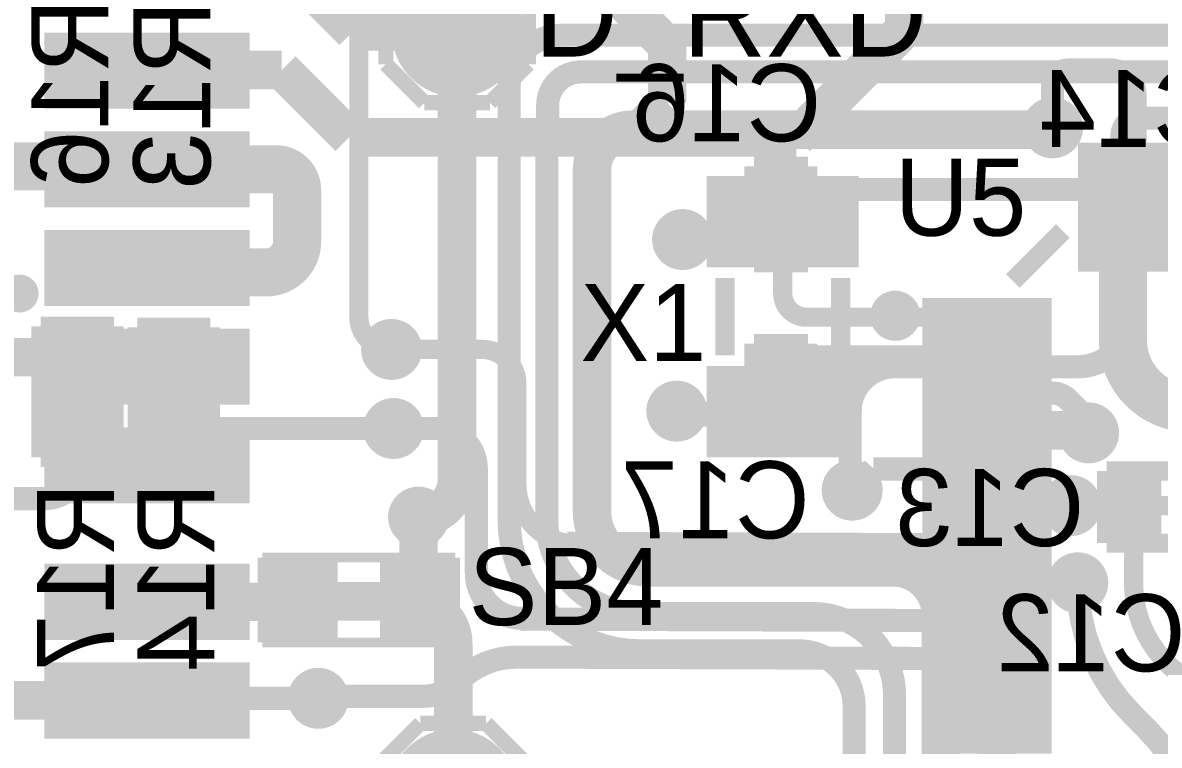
# Model space of a CAD drawing. Header units: millimetres. Extents: x 2.38 to 5.41, y 1.88 to 4.71.
# Drawn here: x 3.861 to 4.45, y 3.63 to 4.005 of the extents above; entities that cross this region are included whole.
import ezdxf

# ---------------------------------------------------------------- set-up
doc = ezdxf.new("R2010")
doc.units = ezdxf.units.MM
doc.header["$MEASUREMENT"] = 0
for name, color, linetype in [('BottomLayer', 5, 'Continuous'), ('BottomOverlay', 54, 'Continuous'), ('BottomPaste', 16, 'Continuous'), ('BottomSolder', 6, 'Continuous'), ('MultiLayer', 9, 'Continuous'), ('TopLayer', 1, 'Continuous'), ('TopOverlay', 2, 'Continuous'), ('TopPaste', 8, 'Continuous'), ('TopSolder', 216, 'Continuous'), ('ViaHoleLayer', 16, 'Continuous')]:
    doc.layers.add(name, color=color, linetype=linetype)

# ---------------------------------------------------------------- blocks, each defined once
blk = doc.blocks.new('TEST_POINT_4')
at = {"layer": 'TopLayer', "const_width": 0.03}
blk.add_lwpolyline([(-0.015, 0, 1), (0.015, 0, 1)], format="xyb", close=True, dxfattribs=at)
at = {"layer": 'TopOverlay', "const_width": 0.00787}
for points in [[(-0.037, 0.017), (-0.017, 0.037)], [(-0.017, 0.037), (0.017, 0.037)], [(-0.017, 0.037), (0.017, 0.037)], [(0.017, 0.037), (0.037, 0.017)], [(-0.037, -0.017), (-0.037, 0.017)], [(0.037, -0.017), (0.037, 0.017)], [(-0.037, -0.017), (-0.017, -0.037)], [(0.017, -0.037), (0.037, -0.017)], [(-0.017, -0.037), (0.017, -0.037)], [(-0.017, -0.037), (0.017, -0.037)]]:
    blk.add_lwpolyline(points, dxfattribs=at)
at = {"layer": 'TopPaste', "const_width": 0.03}
blk.add_lwpolyline([(-0.015, 0, 1), (0.015, 0, 1)], format="xyb", close=True, dxfattribs=at)
at = {"layer": 'TopSolder', "const_width": 0.034}
blk.add_lwpolyline([(-0.017, 0, 1), (0.017, 0, 1)], format="xyb", close=True, dxfattribs=at)
blk = doc.blocks.new('TEST_POINT_10')
at = {"layer": 'TopLayer', "const_width": 0.03}
blk.add_lwpolyline([(-0.015, 0, 1), (0.015, 0, 1)], format="xyb", close=True, dxfattribs=at)
at = {"layer": 'TopOverlay', "const_width": 0.00787}
for points in [[(-0.037, 0.017), (-0.017, 0.037)], [(-0.017, 0.037), (0.017, 0.037)], [(-0.017, 0.037), (0.017, 0.037)], [(0.017, 0.037), (0.037, 0.017)], [(-0.037, -0.017), (-0.037, 0.017)], [(0.037, -0.017), (0.037, 0.017)], [(-0.037, -0.017), (-0.017, -0.037)], [(0.017, -0.037), (0.037, -0.017)], [(-0.017, -0.037), (0.017, -0.037)], [(-0.017, -0.037), (0.017, -0.037)]]:
    blk.add_lwpolyline(points, dxfattribs=at)
at = {"layer": 'TopPaste', "const_width": 0.03}
blk.add_lwpolyline([(-0.015, 0, 1), (0.015, 0, 1)], format="xyb", close=True, dxfattribs=at)
at = {"layer": 'TopSolder', "const_width": 0.034}
blk.add_lwpolyline([(-0.017, 0, 1), (0.017, 0, 1)], format="xyb", close=True, dxfattribs=at)
blk = doc.blocks.new('2_SMD__N__L____28')
at = {"layer": 'TopLayer'}
for points in [[(-0.0689, -0.03543), (-0.02953, -0.03543), (-0.0689, 0.03543), (-0.02953, 0.03543)], [(0.02953, -0.03543), (0.0689, -0.03543), (0.02953, 0.03543), (0.0689, 0.03543)]]:
    blk.add_solid(points, dxfattribs=at)
at = {"layer": 'TopOverlay', "const_width": 0.01}
for points in [[(-0.02, 0.03), (0.02, 0.03)], [(-0.02, -0.03), (0.02, -0.03)]]:
    blk.add_lwpolyline(points, dxfattribs=at)
at = {"layer": 'TopPaste'}
for points in [[(-0.0689, -0.03543), (-0.02953, -0.03543), (-0.0689, 0.03543), (-0.02953, 0.03543)], [(0.02953, -0.03543), (0.0689, -0.03543), (0.02953, 0.03543), (0.0689, 0.03543)]]:
    blk.add_solid(points, dxfattribs=at)
at = {"layer": 'TopSolder'}
for points in [[(-0.0729, -0.03943), (-0.02553, -0.03943), (-0.0729, 0.03943), (-0.02553, 0.03943)], [(0.02553, -0.03943), (0.0729, -0.03943), (0.02553, 0.03943), (0.0729, 0.03943)]]:
    blk.add_solid(points, dxfattribs=at)
blk = doc.blocks.new('UC200T_37')
at = {"layer": 'TopLayer'}
for points in [[(-0.66929, 0.22441), (-0.57087, 0.22441), (-0.66929, 0.25591), (-0.57087, 0.25591)], [(-0.66929, 0.17323), (-0.57087, 0.17323), (-0.66929, 0.20472), (-0.57087, 0.20472)], [(-0.66929, 0.10236), (-0.57087, 0.10236), (-0.66929, 0.13386), (-0.57087, 0.13386)], [(-0.66929, 0.05118), (-0.57087, 0.05118), (-0.66929, 0.08268), (-0.57087, 0.08268)], [(-0.66929, 0), (-0.57087, 0), (-0.66929, 0.0315), (-0.57087, 0.0315)], [(-0.66929, -0.05118), (-0.57087, -0.05118), (-0.66929, -0.01969), (-0.57087, -0.01969)], [(-0.66929, -0.10236), (-0.57087, -0.10236), (-0.66929, -0.07087), (-0.57087, -0.07087)]]:
    blk.add_solid(points, dxfattribs=at)
at = {"layer": 'TopPaste'}
for points in [[(-0.66929, 0.22441), (-0.57087, 0.22441), (-0.66929, 0.25591), (-0.57087, 0.25591)], [(-0.66929, 0.17323), (-0.57087, 0.17323), (-0.66929, 0.20472), (-0.57087, 0.20472)], [(-0.66929, 0.10236), (-0.57087, 0.10236), (-0.66929, 0.13386), (-0.57087, 0.13386)], [(-0.66929, 0.05118), (-0.57087, 0.05118), (-0.66929, 0.08268), (-0.57087, 0.08268)], [(-0.66929, 0), (-0.57087, 0), (-0.66929, 0.0315), (-0.57087, 0.0315)], [(-0.66929, -0.05118), (-0.57087, -0.05118), (-0.66929, -0.01969), (-0.57087, -0.01969)], [(-0.66929, -0.10236), (-0.57087, -0.10236), (-0.66929, -0.07087), (-0.57087, -0.07087)]]:
    blk.add_solid(points, dxfattribs=at)
at = {"layer": 'TopSolder'}
for points in [[(-0.67329, 0.22041), (-0.56687, 0.22041), (-0.67329, 0.25991), (-0.56687, 0.25991)], [(-0.67329, 0.16923), (-0.56687, 0.16923), (-0.67329, 0.20872), (-0.56687, 0.20872)], [(-0.67329, 0.09836), (-0.56687, 0.09836), (-0.67329, 0.13786), (-0.56687, 0.13786)], [(-0.67329, 0.04718), (-0.56687, 0.04718), (-0.67329, 0.08668), (-0.56687, 0.08668)], [(-0.67329, -0.004), (-0.56687, -0.004), (-0.67329, 0.0355), (-0.56687, 0.0355)], [(-0.67329, -0.05518), (-0.56687, -0.05518), (-0.67329, -0.01569), (-0.56687, -0.01569)], [(-0.67329, -0.10636), (-0.56687, -0.10636), (-0.67329, -0.06687), (-0.56687, -0.06687)]]:
    blk.add_solid(points, dxfattribs=at)
blk = doc.blocks.new('SAMD21G18A_AUT_38')
at = {"layer": 'TopLayer'}
for points in [[(-0.11417, 0.13583), (-0.10236, 0.13583), (-0.11417, 0.19488), (-0.10236, 0.19488)], [(-0.09449, 0.13583), (-0.08268, 0.13583), (-0.09449, 0.19488), (-0.08268, 0.19488)], [(-0.13583, 0.10236), (-0.13583, 0.11417), (-0.19488, 0.10236), (-0.19488, 0.11417)], [(-0.13583, 0.08268), (-0.13583, 0.09449), (-0.19488, 0.08268), (-0.19488, 0.09449)], [(-0.13583, 0.06299), (-0.13583, 0.0748), (-0.19488, 0.06299), (-0.19488, 0.0748)], [(-0.13583, 0.04331), (-0.13583, 0.05512), (-0.19488, 0.04331), (-0.19488, 0.05512)], [(-0.13583, 0.02362), (-0.13583, 0.03543), (-0.19488, 0.02362), (-0.19488, 0.03543)], [(-0.13583, 0.00394), (-0.13583, 0.01575), (-0.19488, 0.00394), (-0.19488, 0.01575)], [(-0.13583, -0.01575), (-0.13583, -0.00394), (-0.19488, -0.01575), (-0.19488, -0.00394)], [(-0.13583, -0.03543), (-0.13583, -0.02362), (-0.19488, -0.03543), (-0.19488, -0.02362)], [(-0.13583, -0.05512), (-0.13583, -0.04331), (-0.19488, -0.05512), (-0.19488, -0.04331)], [(-0.13583, -0.0748), (-0.13583, -0.06299), (-0.19488, -0.0748), (-0.19488, -0.06299)], [(-0.13583, -0.09449), (-0.13583, -0.08268), (-0.19488, -0.09449), (-0.19488, -0.08268)], [(-0.13583, -0.11417), (-0.13583, -0.10236), (-0.19488, -0.11417), (-0.19488, -0.10236)]]:
    blk.add_solid(points, dxfattribs=at)
at = {"layer": 'TopOverlay', "const_width": 0.01}
blk.add_lwpolyline([(-0.152, 0.127), (-0.126, 0.153)], dxfattribs=at)
at = {"layer": 'TopOverlay'}
for points, const_width in [([(-0.205, 0.109, 1), (-0.221, 0.109, 1)], 0.01), ([(-0.2235, 0.109, 1), (-0.2185, 0.109, 1)], 0.005), ([(-0.2075, 0.109, 1), (-0.2025, 0.109, 1)], 0.005)]:
    blk.add_lwpolyline(points, format="xyb", close=True, dxfattribs=dict(at, const_width=const_width))
at = {"layer": 'TopPaste'}
for points in [[(-0.11417, 0.13583), (-0.10236, 0.13583), (-0.11417, 0.19488), (-0.10236, 0.19488)], [(-0.09449, 0.13583), (-0.08268, 0.13583), (-0.09449, 0.19488), (-0.08268, 0.19488)], [(-0.13583, 0.10236), (-0.13583, 0.11417), (-0.19488, 0.10236), (-0.19488, 0.11417)], [(-0.13583, 0.08268), (-0.13583, 0.09449), (-0.19488, 0.08268), (-0.19488, 0.09449)], [(-0.13583, 0.06299), (-0.13583, 0.0748), (-0.19488, 0.06299), (-0.19488, 0.0748)], [(-0.13583, 0.04331), (-0.13583, 0.05512), (-0.19488, 0.04331), (-0.19488, 0.05512)], [(-0.13583, 0.02362), (-0.13583, 0.03543), (-0.19488, 0.02362), (-0.19488, 0.03543)], [(-0.13583, 0.00394), (-0.13583, 0.01575), (-0.19488, 0.00394), (-0.19488, 0.01575)], [(-0.13583, -0.01575), (-0.13583, -0.00394), (-0.19488, -0.01575), (-0.19488, -0.00394)], [(-0.13583, -0.03543), (-0.13583, -0.02362), (-0.19488, -0.03543), (-0.19488, -0.02362)], [(-0.13583, -0.05512), (-0.13583, -0.04331), (-0.19488, -0.05512), (-0.19488, -0.04331)], [(-0.13583, -0.0748), (-0.13583, -0.06299), (-0.19488, -0.0748), (-0.19488, -0.06299)], [(-0.13583, -0.09449), (-0.13583, -0.08268), (-0.19488, -0.09449), (-0.19488, -0.08268)], [(-0.13583, -0.11417), (-0.13583, -0.10236), (-0.19488, -0.11417), (-0.19488, -0.10236)]]:
    blk.add_solid(points, dxfattribs=at)
at = {"layer": 'TopSolder'}
for points in [[(-0.11817, 0.13183), (-0.09836, 0.13183), (-0.11817, 0.19888), (-0.09836, 0.19888)], [(-0.09849, 0.13183), (-0.07868, 0.13183), (-0.09849, 0.19888), (-0.07868, 0.19888)], [(-0.0788, 0.13183), (-0.05899, 0.13183), (-0.0788, 0.19888), (-0.05899, 0.19888)], [(-0.13183, 0.09836), (-0.13183, 0.11817), (-0.19888, 0.09836), (-0.19888, 0.11817)], [(-0.13183, 0.07868), (-0.13183, 0.09849), (-0.19888, 0.07868), (-0.19888, 0.09849)], [(-0.13183, 0.05899), (-0.13183, 0.0788), (-0.19888, 0.05899), (-0.19888, 0.0788)], [(-0.13183, 0.03931), (-0.13183, 0.05912), (-0.19888, 0.03931), (-0.19888, 0.05912)], [(-0.13183, 0.01962), (-0.13183, 0.03943), (-0.19888, 0.01962), (-0.19888, 0.03943)], [(-0.13183, -0.00006), (-0.13183, 0.01975), (-0.19888, -0.00006), (-0.19888, 0.01975)], [(-0.13183, -0.01975), (-0.13183, 0.00006), (-0.19888, -0.01975), (-0.19888, 0.00006)], [(-0.13183, -0.03943), (-0.13183, -0.01962), (-0.19888, -0.03943), (-0.19888, -0.01962)], [(-0.13183, -0.05912), (-0.13183, -0.03931), (-0.19888, -0.05912), (-0.19888, -0.03931)], [(-0.13183, -0.0788), (-0.13183, -0.05899), (-0.19888, -0.0788), (-0.19888, -0.05899)], [(-0.13183, -0.09849), (-0.13183, -0.07868), (-0.19888, -0.09849), (-0.19888, -0.07868)], [(-0.13183, -0.11817), (-0.13183, -0.09836), (-0.19888, -0.11817), (-0.19888, -0.09836)]]:
    blk.add_solid(points, dxfattribs=at)
blk = doc.blocks.new('S______B______55')
at = {"layer": 'TopLayer'}
for points in [[(-0.015, -0.0175), (-0.015, 0.0175), (-0.045, -0.0175), (-0.045, 0.0175)], [(0.045, -0.0175), (0.045, 0.0175), (0.015, -0.0175), (0.015, 0.0175)]]:
    blk.add_solid(points, dxfattribs=at)
at = {"layer": 'TopOverlay', "const_width": 0.005}
for points in [[(-0.05, 0.022), (0.05, 0.022)], [(-0.05, -0.022), (-0.05, 0.022)], [(0.05, -0.022), (0.05, 0.022)], [(-0.05, -0.022), (0.05, -0.022)]]:
    blk.add_lwpolyline(points, dxfattribs=at)
at = {"layer": 'TopPaste'}
for points in [[(-0.015, -0.0175), (-0.015, 0.0175), (-0.045, -0.0175), (-0.045, 0.0175)], [(0.045, -0.0175), (0.045, 0.0175), (0.015, -0.0175), (0.015, 0.0175)]]:
    blk.add_solid(points, dxfattribs=at)
at = {"layer": 'TopSolder'}
for points in [[(-0.011, -0.0215), (-0.011, 0.0215), (-0.049, -0.0215), (-0.049, 0.0215)], [(0.049, -0.0215), (0.049, 0.0215), (0.011, -0.0215), (0.011, 0.0215)]]:
    blk.add_solid(points, dxfattribs=at)
blk = doc.blocks.new('R__0402_B_99')
at = {"layer": 'BottomLayer'}
for points in [[(-0.0275, 0.0125), (-0.0275, -0.0125), (-0.0095, 0.0125), (-0.0095, -0.0125)], [(0.0095, 0.0125), (0.0095, -0.0125), (0.0275, 0.0125), (0.0275, -0.0125)]]:
    blk.add_solid(points, dxfattribs=at)
at = {"layer": 'BottomOverlay', "const_width": 0.01}
for points in [[(-0.034, -0.019), (-0.034, 0.019)], [(0.034, 0.019), (-0.034, 0.019)], [(0.034, -0.019), (0.034, 0.019)], [(0.034, -0.019), (-0.034, -0.019)]]:
    blk.add_lwpolyline(points, dxfattribs=at)
at = {"layer": 'BottomPaste'}
for points in [[(-0.0275, 0.0125), (-0.0275, -0.0125), (-0.0095, 0.0125), (-0.0095, -0.0125)], [(0.0095, 0.0125), (0.0095, -0.0125), (0.0275, 0.0125), (0.0275, -0.0125)]]:
    blk.add_solid(points, dxfattribs=at)
at = {"layer": 'BottomSolder'}
for points in [[(-0.0315, 0.0165), (-0.0315, -0.0165), (-0.0055, 0.0165), (-0.0055, -0.0165)], [(0.0055, 0.0165), (0.0055, -0.0165), (0.0315, 0.0165), (0.0315, -0.0165)]]:
    blk.add_solid(points, dxfattribs=at)
blk = doc.blocks.new('R__0402_B_101')
at = {"layer": 'BottomLayer'}
for points in [[(-0.0275, 0.0125), (-0.0275, -0.0125), (-0.0095, 0.0125), (-0.0095, -0.0125)], [(0.0095, 0.0125), (0.0095, -0.0125), (0.0275, 0.0125), (0.0275, -0.0125)]]:
    blk.add_solid(points, dxfattribs=at)
at = {"layer": 'BottomOverlay', "const_width": 0.01}
for points in [[(-0.034, -0.019), (-0.034, 0.019)], [(0.034, 0.019), (-0.034, 0.019)], [(0.034, -0.019), (0.034, 0.019)], [(0.034, -0.019), (-0.034, -0.019)]]:
    blk.add_lwpolyline(points, dxfattribs=at)
at = {"layer": 'BottomPaste'}
for points in [[(-0.0275, 0.0125), (-0.0275, -0.0125), (-0.0095, 0.0125), (-0.0095, -0.0125)], [(0.0095, 0.0125), (0.0095, -0.0125), (0.0275, 0.0125), (0.0275, -0.0125)]]:
    blk.add_solid(points, dxfattribs=at)
at = {"layer": 'BottomSolder'}
for points in [[(-0.0315, 0.0165), (-0.0315, -0.0165), (-0.0055, 0.0165), (-0.0055, -0.0165)], [(0.0055, 0.0165), (0.0055, -0.0165), (0.0315, 0.0165), (0.0315, -0.0165)]]:
    blk.add_solid(points, dxfattribs=at)
blk = doc.blocks.new('SOT23_3_B_120')
at = {"layer": 'BottomLayer'}
for points in [[(-0.02166, 0.05807), (-0.05316, 0.05807), (-0.02166, 0.02657), (-0.05316, 0.02657)], [(0.05314, 0.05807), (0.02165, 0.05807), (0.05314, 0.02657), (0.02165, 0.02657)], [(0.01574, -0.02657), (-0.01575, -0.02657), (0.01574, -0.05807), (-0.01575, -0.05807)]]:
    blk.add_solid(points, dxfattribs=at)
at = {"layer": 'BottomOverlay'}
for points, const_width in [([(-0.06409, 0.068, 1), (-0.07393, 0.068, 1)], 0.00984), ([(-0.07639, 0.068, 1), (-0.07147, 0.068, 1)], 0.00492), ([(-0.06655, 0.068, 1), (-0.06162, 0.068, 1)], 0.00492)]:
    blk.add_lwpolyline(points, format="xyb", close=True, dxfattribs=dict(at, const_width=const_width))
at = {"layer": 'BottomOverlay', "const_width": 0.01}
for points in [[(0.01099, 0.032), (-0.01101, 0.032)], [(-0.06401, -0.032), (-0.06401, 0.03)], [(0.06399, -0.031), (0.06399, 0.03)], [(-0.02901, -0.032), (-0.06401, -0.032)], [(0.06399, -0.031), (0.02899, -0.031)]]:
    blk.add_lwpolyline(points, dxfattribs=at)
at = {"layer": 'BottomPaste'}
for points in [[(-0.02166, 0.05807), (-0.05316, 0.05807), (-0.02166, 0.02657), (-0.05316, 0.02657)], [(0.05314, 0.05807), (0.02165, 0.05807), (0.05314, 0.02657), (0.02165, 0.02657)], [(0.01574, -0.02657), (-0.01575, -0.02657), (0.01574, -0.05807), (-0.01575, -0.05807)]]:
    blk.add_solid(points, dxfattribs=at)
at = {"layer": 'BottomSolder'}
for points in [[(-0.01766, 0.06207), (-0.05716, 0.06207), (-0.01766, 0.02257), (-0.05716, 0.02257)], [(0.05714, 0.06207), (0.01765, 0.06207), (0.05714, 0.02257), (0.01765, 0.02257)], [(0.01974, -0.02257), (-0.01975, -0.02257), (0.01974, -0.06207), (-0.01975, -0.06207)]]:
    blk.add_solid(points, dxfattribs=at)
blk = doc.blocks.new('SOT23_3_B_121')
at = {"layer": 'BottomLayer'}
for points in [[(-0.02166, 0.05807), (-0.05316, 0.05807), (-0.02166, 0.02657), (-0.05316, 0.02657)], [(0.05314, 0.05807), (0.02165, 0.05807), (0.05314, 0.02657), (0.02165, 0.02657)], [(0.01574, -0.02657), (-0.01575, -0.02657), (0.01574, -0.05807), (-0.01575, -0.05807)]]:
    blk.add_solid(points, dxfattribs=at)
at = {"layer": 'BottomOverlay'}
for points, const_width in [([(-0.06409, 0.068, 1), (-0.07393, 0.068, 1)], 0.00984), ([(-0.07639, 0.068, 1), (-0.07147, 0.068, 1)], 0.00492), ([(-0.06655, 0.068, 1), (-0.06162, 0.068, 1)], 0.00492)]:
    blk.add_lwpolyline(points, format="xyb", close=True, dxfattribs=dict(at, const_width=const_width))
at = {"layer": 'BottomOverlay', "const_width": 0.01}
for points in [[(0.01099, 0.032), (-0.01101, 0.032)], [(-0.06401, -0.032), (-0.06401, 0.03)], [(0.06399, -0.031), (0.06399, 0.03)], [(-0.02901, -0.032), (-0.06401, -0.032)], [(0.06399, -0.031), (0.02899, -0.031)]]:
    blk.add_lwpolyline(points, dxfattribs=at)
at = {"layer": 'BottomPaste'}
for points in [[(-0.02166, 0.05807), (-0.05316, 0.05807), (-0.02166, 0.02657), (-0.05316, 0.02657)], [(0.05314, 0.05807), (0.02165, 0.05807), (0.05314, 0.02657), (0.02165, 0.02657)], [(0.01574, -0.02657), (-0.01575, -0.02657), (0.01574, -0.05807), (-0.01575, -0.05807)]]:
    blk.add_solid(points, dxfattribs=at)
at = {"layer": 'BottomSolder'}
for points in [[(-0.01766, 0.06207), (-0.05716, 0.06207), (-0.01766, 0.02257), (-0.05716, 0.02257)], [(0.05714, 0.06207), (0.01765, 0.06207), (0.05714, 0.02257), (0.01765, 0.02257)], [(0.01974, -0.02257), (-0.01975, -0.02257), (0.01974, -0.06207), (-0.01975, -0.06207)]]:
    blk.add_solid(points, dxfattribs=at)
blk = doc.blocks.new('C___0201_B_174')
at = {"layer": 'BottomLayer'}
for points in [[(-0.01831, -0.00728), (-0.00768, -0.00728), (-0.01831, 0.00728), (-0.00768, 0.00728)], [(0.00768, -0.00728), (0.01831, -0.00728), (0.00768, 0.00728), (0.01831, 0.00728)]]:
    blk.add_solid(points, dxfattribs=at)
at = {"layer": 'BottomOverlay', "const_width": 0.01}
for points in [[(0.025, 0.014), (-0.025, 0.014)], [(-0.025, -0.014), (-0.025, 0.014)], [(0.025, -0.014), (0.025, 0.014)], [(0.025, -0.014), (-0.025, -0.014)]]:
    blk.add_lwpolyline(points, dxfattribs=at)
at = {"layer": 'BottomPaste'}
for points in [[(-0.01831, -0.00728), (-0.00768, -0.00728), (-0.01831, 0.00728), (-0.00768, 0.00728)], [(0.00768, -0.00728), (0.01831, -0.00728), (0.00768, 0.00728), (0.01831, 0.00728)]]:
    blk.add_solid(points, dxfattribs=at)
at = {"layer": 'BottomSolder'}
for points in [[(-0.02231, -0.01128), (-0.00368, -0.01128), (-0.02231, 0.01128), (-0.00368, 0.01128)], [(0.00368, -0.01128), (0.02231, -0.01128), (0.00368, 0.01128), (0.02231, 0.01128)]]:
    blk.add_solid(points, dxfattribs=at)
blk = doc.blocks.new('C___0201_B_175')
at = {"layer": 'BottomLayer'}
for points in [[(-0.01831, -0.00728), (-0.00768, -0.00728), (-0.01831, 0.00728), (-0.00768, 0.00728)], [(0.00768, -0.00728), (0.01831, -0.00728), (0.00768, 0.00728), (0.01831, 0.00728)]]:
    blk.add_solid(points, dxfattribs=at)
at = {"layer": 'BottomOverlay', "const_width": 0.01}
for points in [[(0.025, 0.014), (-0.025, 0.014)], [(-0.025, -0.014), (-0.025, 0.014)], [(0.025, -0.014), (0.025, 0.014)], [(0.025, -0.014), (-0.025, -0.014)]]:
    blk.add_lwpolyline(points, dxfattribs=at)
at = {"layer": 'BottomPaste'}
for points in [[(-0.01831, -0.00728), (-0.00768, -0.00728), (-0.01831, 0.00728), (-0.00768, 0.00728)], [(0.00768, -0.00728), (0.01831, -0.00728), (0.00768, 0.00728), (0.01831, 0.00728)]]:
    blk.add_solid(points, dxfattribs=at)
at = {"layer": 'BottomSolder'}
for points in [[(-0.02231, -0.01128), (-0.00368, -0.01128), (-0.02231, 0.01128), (-0.00368, 0.01128)], [(0.00368, -0.01128), (0.02231, -0.01128), (0.00368, 0.01128), (0.02231, 0.01128)]]:
    blk.add_solid(points, dxfattribs=at)
blk = doc.blocks.new('C__0402_B_177')
at = {"layer": 'BottomLayer'}
for points in [[(-0.0275, 0.0125), (-0.0275, -0.0125), (-0.0095, 0.0125), (-0.0095, -0.0125)], [(0.0095, 0.0125), (0.0095, -0.0125), (0.0275, 0.0125), (0.0275, -0.0125)]]:
    blk.add_solid(points, dxfattribs=at)
at = {"layer": 'BottomOverlay', "const_width": 0.01}
for points in [[(-0.034, 0.019), (-0.034, -0.0185)], [(0.034, 0.019), (-0.034, 0.019)], [(0.034, 0.019), (0.034, -0.0185)], [(0.034, -0.0185), (-0.034, -0.0185)]]:
    blk.add_lwpolyline(points, dxfattribs=at)
at = {"layer": 'BottomPaste'}
for points in [[(-0.0275, 0.0125), (-0.0275, -0.0125), (-0.0095, 0.0125), (-0.0095, -0.0125)], [(0.0095, 0.0125), (0.0095, -0.0125), (0.0275, 0.0125), (0.0275, -0.0125)]]:
    blk.add_solid(points, dxfattribs=at)
at = {"layer": 'BottomSolder'}
for points in [[(-0.0315, 0.0165), (-0.0315, -0.0165), (-0.0055, 0.0165), (-0.0055, -0.0165)], [(0.0055, 0.0165), (0.0055, -0.0165), (0.0315, 0.0165), (0.0315, -0.0165)]]:
    blk.add_solid(points, dxfattribs=at)
blk = doc.blocks.new('C__0402_B_178')
at = {"layer": 'BottomLayer'}
for points in [[(-0.0275, 0.0125), (-0.0275, -0.0125), (-0.0095, 0.0125), (-0.0095, -0.0125)], [(0.0095, 0.0125), (0.0095, -0.0125), (0.0275, 0.0125), (0.0275, -0.0125)]]:
    blk.add_solid(points, dxfattribs=at)
at = {"layer": 'BottomOverlay', "const_width": 0.01}
for points in [[(-0.034, -0.0185), (-0.034, 0.019)], [(-0.034, 0.019), (0.034, 0.019)], [(0.034, -0.0185), (0.034, 0.019)], [(-0.034, -0.0185), (0.034, -0.0185)]]:
    blk.add_lwpolyline(points, dxfattribs=at)
at = {"layer": 'BottomPaste'}
for points in [[(-0.0275, 0.0125), (-0.0275, -0.0125), (-0.0095, 0.0125), (-0.0095, -0.0125)], [(0.0095, 0.0125), (0.0095, -0.0125), (0.0275, 0.0125), (0.0275, -0.0125)]]:
    blk.add_solid(points, dxfattribs=at)
at = {"layer": 'BottomSolder'}
for points in [[(-0.0315, 0.0165), (-0.0315, -0.0165), (-0.0055, 0.0165), (-0.0055, -0.0165)], [(0.0055, 0.0165), (0.0055, -0.0165), (0.0315, 0.0165), (0.0315, -0.0165)]]:
    blk.add_solid(points, dxfattribs=at)

msp = doc.modelspace()

# ---------------------------------------------------------------- linework, layer by layer
at = {"layer": 'BottomLayer'}
for points, const_width in [([(4.035, 3.852), (4.035, 4.139)], 0.01), ([(4.14, 3.998), (4.512, 3.998)], 0.012), ([(4.086, 3.768), (4.086, 3.988)], 0.02), ([(4.15031, 3.979), (4.51774, 3.979)], 0.012), ([(4.113, 3.74663), (4.113, 3.971)], 0.012), ([(4.133, 3.952), (4.133, 3.96169)], 0.012), ([(4.13255, 3.74645), (4.13255, 3.952)], 0.012), ([(4.17693, 3.949), (4.392, 3.949)], 0.02), ([(4.395, 3.946), (4.395, 3.95)], 0.02), ([(4.44, 3.955), (4.536, 3.955)], 0.012), ([(4.431, 3.905), (4.431, 3.946)], 0.012), ([(4.156, 3.751), (4.156, 3.92807)], 0.02), ([(4.254, 3.918), (4.427, 3.918)], 0.012), ([(4.4315, 3.83971), (4.4315, 3.91)], 0.025), ([(4.20298, 3.89202), (4.254, 3.89202)], 0.01), ([(3.83473, 3.831), (3.939, 3.831)], 0.02), ([(4.052, 3.835), (4.05593, 3.835)], 0.01), ([(4.254, 3.826), (4.313, 3.826)], 0.012), ([(4.313, 3.826), (4.408, 3.826)], 0.012), ([(4.20298, 3.80002), (4.254, 3.80002)], 0.01), ([(4.29, 3.762), (4.29, 3.803)], 0.012), ([(3.891, 3.77644), (3.891, 3.794)], 0.012), ([(3.939, 3.794), (4.053, 3.794)], 0.012), ([(4.38812, 3.793), (4.413, 3.793)], 0.02), ([(4.366, 3.36696), (4.366, 3.77088)], 0.02), ([(3.83332, 3.7576), (3.87216, 3.7576)], 0.012), ([(4.405, 3.754), (4.437, 3.754)], 0.01), ([(4.437, 3.714), (4.437, 3.754)], 0.01), ([(4.185, 3.722), (4.31217, 3.722)], 0.02), ([(4.00329, 3.70429), (4.06039, 3.70429)], 0.02), ([(4.181, 3.698), (4.27068, 3.698)], 0.012), ([(4.337, 3.381), (4.337, 3.69717)], 0.02), ([(4.084, 3.601), (4.084, 3.682)], 0.02), ([(4.181, 3.67863), (4.26337, 3.67863)], 0.012), ([(3.69073, 3.654), (4.014, 3.654)], 0.012), ([(4.313, 3.421), (4.313, 3.65568)], 0.012), ([(4.292, 3.42337), (4.292, 3.65)], 0.012), ([(4.43634, 3.64566), (4.44371, 3.63829)], 0.012)]:
    msp.add_lwpolyline(points, dxfattribs=dict(at, const_width=const_width))
for points, const_width in [([(4.086, 3.988, -0.414214), (4.124, 4.026)], 0.02), ([(4.113, 3.971, -0.414214), (4.14, 3.998)], 0.012), ([(4.133, 3.96169, -0.414214), (4.15031, 3.979)], 0.012), ([(4.156, 3.92807, -0.414214), (4.17693, 3.949)], 0.02), ([(4.392, 3.949, -0.414214), (4.395, 3.946)], 0.02), ([(4.431, 3.946, -0.414214), (4.44, 3.955)], 0.012), ([(4.427, 3.918, -0.158303), (4.43053, 3.91686)], 0.012), ([(4.43, 3.91, -0.038252), (4.43053, 3.91686)], 0.012), ([(4.052, 3.835, -0.414214), (4.035, 3.852)], 0.01), ([(4.435, 3.853, -0.129426), (4.4315, 3.83971)], 0.012), ([(4.46671, 3.8045, -0.414212), (4.4315, 3.83971)], 0.025), ([(4.4315, 3.83971, -0.270295), (4.408, 3.826)], 0.012), ([(4.29, 3.803, -0.414214), (4.313, 3.826)], 0.012), ([(4.20298, 3.80002, -0.414214), (4.2, 3.803)], 0.01), ([(4.366, 3.77088, -0.414214), (4.38812, 3.793)], 0.02), ([(4.41371, 3.79171, -0.198912), (4.412, 3.791)], 0.012), ([(3.891, 3.77644, -0.414214), (3.87216, 3.7576)], 0.012), ([(4.086, 3.768, -0.414214), (4.066, 3.748)], 0.02), ([(4.185, 3.722, -0.414214), (4.156, 3.751)], 0.02), ([(4.181, 3.67863, -0.414214), (4.113, 3.74663)], 0.012), ([(4.181, 3.698, -0.414214), (4.13255, 3.74645)], 0.012), ([(4.31217, 3.722, -0.414214), (4.337, 3.69717)], 0.02), ([(4.43634, 3.64566, -0.198912), (4.40806, 3.71394)], 0.012), ([(4.496, 3.655, -0.414214), (4.437, 3.714)], 0.01), ([(4.06039, 3.70429, -0.198912), (4.078, 3.697)], 0.02), ([(4.078, 3.697, -0.198912), (4.084, 3.68251)], 0.02), ([(4.27068, 3.698, -0.414214), (4.313, 3.65568)], 0.012), ([(4.26337, 3.67863, -0.414214), (4.292, 3.65)], 0.012), ([(4.44371, 3.63829, -0.198912), (4.473, 3.56758)], 0.012)]:
    msp.add_lwpolyline(points, format="xyb", dxfattribs=dict(at, const_width=const_width))
for points, const_width in [([(4.137, 3.998, 1), (4.143, 3.998, 1)], 0.006), ([(4.081, 3.988, 1), (4.091, 3.988, 1)], 0.01), ([(4.14731, 3.979, 1), (4.15331, 3.979, 1)], 0.006), ([(4.11, 3.971, 1), (4.116, 3.971, 1)], 0.006), ([(4.13, 3.96169, 1), (4.136, 3.96169, 1)], 0.006), ([(4.17193, 3.949, 1), (4.18193, 3.949, 1)], 0.01), ([(4.387, 3.949, 1), (4.397, 3.949, 1)], 0.01), ([(4.38909, 3.95, 1), (4.40091, 3.95, 1)], 0.01181), ([(4.437, 3.955, 1), (4.443, 3.955, 1)], 0.006), ([(4.39, 3.946, 1), (4.4, 3.946, 1)], 0.01), ([(4.428, 3.946, 1), (4.434, 3.946, 1)], 0.006), ([(4.151, 3.92807, 1), (4.161, 3.92807, 1)], 0.01), ([(4.424, 3.918, 1), (4.43, 3.918, 1)], 0.006), ([(4.42753, 3.91686, 1), (4.43353, 3.91686, 1)], 0.006), ([(4.42753, 3.91686, 1), (4.43353, 3.91686, 1)], 0.006), ([(4.427, 3.91, 1), (4.433, 3.91, 1)], 0.006), ([(4.19708, 3.89202, 1), (4.20889, 3.89202, 1)], 0.01181), ([(4.0325, 3.852, 1), (4.0375, 3.852, 1)], 0.005), ([(4.432, 3.853, 1), (4.438, 3.853, 1)], 0.006), ([(4.42525, 3.83971, 1), (4.43775, 3.83971, 1)], 0.0125), ([(4.04609, 3.835, 1), (4.05791, 3.835, 1)], 0.01181), ([(4.4285, 3.83971, 1), (4.4345, 3.83971, 1)], 0.006), ([(4.4285, 3.83971, 1), (4.4345, 3.83971, 1)], 0.006), ([(4.0495, 3.835, 1), (4.0545, 3.835, 1)], 0.005), ([(4.31, 3.826, 1), (4.316, 3.826, 1)], 0.006), ([(4.405, 3.826, 1), (4.411, 3.826, 1)], 0.006), ([(4.19409, 3.803, 1), (4.20591, 3.803, 1)], 0.01181), ([(4.04709, 3.794, 1), (4.05891, 3.794, 1)], 0.01181), ([(4.1975, 3.803, 1), (4.2025, 3.803, 1)], 0.005), ([(4.20048, 3.80002, 1), (4.20548, 3.80002, 1)], 0.005), ([(4.287, 3.803, 1), (4.293, 3.803, 1)], 0.006), ([(4.38312, 3.793, 1), (4.39312, 3.793, 1)], 0.01), ([(4.4078, 3.79171, 1), (4.41961, 3.79171, 1)], 0.01181), ([(4.409, 3.791, 1), (4.415, 3.791, 1)], 0.006), ([(4.41071, 3.79171, 1), (4.41671, 3.79171, 1)], 0.006), ([(3.888, 3.77644, 1), (3.894, 3.77644, 1)], 0.006), ([(4.361, 3.77088, 1), (4.371, 3.77088, 1)], 0.01), ([(4.081, 3.768, 1), (4.091, 3.768, 1)], 0.01), ([(4.28509, 3.762, 1), (4.29691, 3.762, 1)], 0.01181), ([(3.86916, 3.7576, 1), (3.87516, 3.7576, 1)], 0.006), ([(4.39859, 3.754, 1), (4.41041, 3.754, 1)], 0.01181), ([(4.06009, 3.748, 1), (4.07191, 3.748, 1)], 0.01181), ([(4.061, 3.748, 1), (4.071, 3.748, 1)], 0.01), ([(4.151, 3.751, 1), (4.161, 3.751, 1)], 0.01), ([(4.11, 3.74663, 1), (4.116, 3.74663, 1)], 0.006), ([(4.12955, 3.74645, 1), (4.13555, 3.74645, 1)], 0.006), ([(4.18, 3.722, 1), (4.19, 3.722, 1)], 0.01), ([(4.30717, 3.722, 1), (4.31717, 3.722, 1)], 0.01), ([(4.40215, 3.71394, 1), (4.41396, 3.71394, 1)], 0.01181), ([(3.99739, 3.70429, 1), (4.0092, 3.70429, 1)], 0.01181), ([(4.40506, 3.71394, 1), (4.41106, 3.71394, 1)], 0.006), ([(4.4345, 3.714, 1), (4.4395, 3.714, 1)], 0.005), ([(4.05539, 3.70429, 1), (4.06539, 3.70429, 1)], 0.01), ([(4.073, 3.697, 1), (4.083, 3.697, 1)], 0.01), ([(4.073, 3.697, 1), (4.083, 3.697, 1)], 0.01), ([(4.178, 3.698, 1), (4.184, 3.698, 1)], 0.006), ([(4.26768, 3.698, 1), (4.27368, 3.698, 1)], 0.006), ([(4.332, 3.69717, 1), (4.342, 3.69717, 1)], 0.01), ([(4.079, 3.68251, 1), (4.089, 3.68251, 1)], 0.01), ([(4.178, 3.67863, 1), (4.184, 3.67863, 1)], 0.006), ([(4.26037, 3.67863, 1), (4.26637, 3.67863, 1)], 0.006), ([(4.00809, 3.654, 1), (4.01991, 3.654, 1)], 0.01181), ([(4.31, 3.65568, 1), (4.316, 3.65568, 1)], 0.006), ([(4.289, 3.65, 1), (4.295, 3.65, 1)], 0.006), ([(4.43334, 3.64566, 1), (4.43934, 3.64566, 1)], 0.006), ([(4.44071, 3.63829, 1), (4.44671, 3.63829, 1)], 0.006)]:
    msp.add_lwpolyline(points, format="xyb", close=True, dxfattribs=dict(at, const_width=const_width))
at = {"layer": 'BottomSolder', "const_width": 0.01581}
for points in [[(4.38709, 3.95, 1), (4.40291, 3.95, 1)], [(4.19508, 3.89202, 1), (4.21089, 3.89202, 1)], [(4.04409, 3.835, 1), (4.05991, 3.835, 1)], [(4.19209, 3.803, 1), (4.20791, 3.803, 1)], [(4.04509, 3.794, 1), (4.06091, 3.794, 1)], [(4.4058, 3.79171, 1), (4.42161, 3.79171, 1)], [(4.28309, 3.762, 1), (4.29891, 3.762, 1)], [(4.39659, 3.754, 1), (4.41241, 3.754, 1)], [(4.05809, 3.748, 1), (4.07391, 3.748, 1)], [(4.40015, 3.71394, 1), (4.41596, 3.71394, 1)], [(3.99539, 3.70429, 1), (4.0112, 3.70429, 1)], [(4.00609, 3.654, 1), (4.02191, 3.654, 1)]]:
    msp.add_lwpolyline(points, format="xyb", close=True, dxfattribs=at)
at = {"layer": 'MultiLayer', "const_width": 0.01181}
for points in [[(4.38909, 3.95, 1), (4.40091, 3.95, 1)], [(4.19708, 3.89202, 1), (4.20889, 3.89202, 1)], [(4.04609, 3.835, 1), (4.05791, 3.835, 1)], [(4.19409, 3.803, 1), (4.20591, 3.803, 1)], [(4.04709, 3.794, 1), (4.05891, 3.794, 1)], [(4.4078, 3.79171, 1), (4.41961, 3.79171, 1)], [(4.28509, 3.762, 1), (4.29691, 3.762, 1)], [(4.39859, 3.754, 1), (4.41041, 3.754, 1)], [(4.06009, 3.748, 1), (4.07191, 3.748, 1)], [(4.40215, 3.71394, 1), (4.41396, 3.71394, 1)], [(3.99739, 3.70429, 1), (4.0092, 3.70429, 1)], [(4.00809, 3.654, 1), (4.01991, 3.654, 1)]]:
    msp.add_lwpolyline(points, format="xyb", close=True, dxfattribs=at)
at = {"layer": 'TopLayer'}
for points, const_width in [([(4.09, 4.09782), (4.195, 3.99282)], 0.02), ([(4.318, 4.001), (4.318, 4.093)], 0.02), ([(4.00118, 4.03082), (4.032, 4)], 0.02), ([(4.262, 3.945), (4.318, 4.001)], 0.02), ([(4.032, 4), (4.086, 4)], 0.02), ([(4.195, 3.963), (4.195, 3.99282)], 0.02), ([(3.92507, 3.97964), (3.964, 3.97964)], 0.02), ([(3.964, 3.98), (3.995, 3.98)], 0.02), ([(3.995, 3.98), (4.03, 3.945)], 0.02), ([(4.403, 3.98), (4.425, 3.98)], 0.012), ([(4.395, 3.951), (4.395, 3.972)], 0.012), ([(4.178, 3.946), (4.195, 3.963)], 0.02), ([(4.43777, 3.90883), (4.43777, 3.96723)], 0.012), ([(4.03, 3.945), (4.262, 3.945)], 0.02), ([(4.174, 3.946), (4.178, 3.946)], 0.02), ([(3.84, 3.93), (3.92353, 3.93)], 0.025), ([(3.92507, 3.92846), (3.99211, 3.92846)], 0.025), ([(4.003, 3.891), (4.003, 3.91757)], 0.025), ([(4.202, 3.893), (4.255, 3.893)], 0.01), ([(4.255, 3.86406), (4.255, 3.893)], 0.01), ([(3.93, 3.875), (3.987, 3.875)], 0.025), ([(4.26732, 3.85174), (4.361, 3.85174)], 0.01), ([(4.052, 3.835), (4.0991, 3.835)], 0.01), ([(4.26357, 3.83206), (4.361, 3.83206)], 0.01), ([(4.255, 3.80279), (4.255, 3.82349)], 0.01), ([(4.117, 3.765), (4.117, 3.8171)], 0.01), ([(4.361, 3.81237), (4.39486, 3.81237)], 0.012), ([(4.403, 3.809), (4.41459, 3.79741)], 0.012), ([(4.2, 3.80279), (4.2, 3.803)], 0.01), ([(4.2, 3.80279), (4.255, 3.80279)], 0.01), ([(4.053, 3.794), (4.075, 3.794)], 0.012), ([(4.41371, 3.79171), (4.416, 3.794)], 0.012), ([(4.096, 3.719), (4.096, 3.773)], 0.012), ([(4.291, 3.762), (4.302, 3.773)], 0.012), ([(4.302, 3.773), (4.361, 3.773)], 0.012), ([(4.291, 3.762), (4.292, 3.762)], 0.012), ([(4.066, 3.707), (4.066, 3.748)], 0.02), ([(4.361, 3.754), (4.4045, 3.754)], 0.01), ([(4.361, 3.75332), (4.361, 3.754)], 0.01), ([(4.4045, 3.754), (4.456, 3.754)], 0.01), ([(4.14312, 3.73439), (4.148, 3.73437)], 0.012), ([(4.14312, 3.73439), (4.14312, 3.73439)], 0.012), ([(4.148, 3.73437), (4.361, 3.73363)], 0.012), ([(4.361, 3.71394), (4.40806, 3.71394)], 0.012), ([(3.92507, 3.70405), (4.00305, 3.70405)], 0.02), ([(4.00305, 3.70405), (4.00329, 3.70429)], 0.02), ([(4.119, 3.695), (4.13203, 3.69506)], 0.012), ([(4.13203, 3.69506), (4.361, 3.69426)], 0.012), ([(4.11687, 3.67537), (4.13196, 3.67537)], 0.012), ([(4.13196, 3.67537), (4.361, 3.67457)], 0.012), ([(3.83773, 3.653), (3.931, 3.653)], 0.02), ([(3.89213, 3.65287), (3.92507, 3.65287)], 0.02), ([(4.014, 3.655), (4.06769, 3.655)], 0.012)]:
    msp.add_lwpolyline(points, dxfattribs=dict(at, const_width=const_width))
for points, const_width in [([(4.395, 3.972, -0.414214), (4.403, 3.98)], 0.012), ([(4.425, 3.98, -0.414214), (4.43777, 3.96723)], 0.012), ([(4.395, 3.951, -0.414214), (4.394, 3.95)], 0.012), ([(3.92353, 3.93, -0.414214), (3.92507, 3.92846)], 0.025), ([(3.99211, 3.92846, -0.414214), (4.003, 3.91757)], 0.025), ([(4.003, 3.891, -0.414214), (3.987, 3.875)], 0.025), ([(4.20298, 3.89202, -0.414214), (4.202, 3.893)], 0.01), ([(4.26732, 3.85174, -0.414214), (4.255, 3.86406)], 0.01), ([(4.0991, 3.835, -0.414214), (4.117, 3.8171)], 0.01), ([(4.255, 3.82349, -0.414214), (4.26357, 3.83206)], 0.01), ([(4.39486, 3.81237, -0.198912), (4.403, 3.809)], 0.012), ([(4.075, 3.794, -0.414214), (4.096, 3.773)], 0.012), ([(4.41459, 3.79741, -0.198912), (4.416, 3.794)], 0.012), ([(4.14312, 3.73439, -0.368602), (4.117, 3.765)], 0.01), ([(4.148, 3.734, -0.039568), (4.14312, 3.73439)], 0.01), ([(4.11946, 3.69554, -0.414214), (4.096, 3.719)], 0.012), ([(4.066, 3.707, -0.414214), (4.064, 3.705)], 0.02), ([(4.087, 3.663, -0.198912), (4.11687, 3.67537)], 0.012), ([(4.087, 3.663, -0.198912), (4.06769, 3.655)], 0.012)]:
    msp.add_lwpolyline(points, format="xyb", dxfattribs=dict(at, const_width=const_width))
for points, const_width in [([(4.4, 3.98, 1), (4.406, 3.98, 1)], 0.006), ([(4.422, 3.98, 1), (4.428, 3.98, 1)], 0.006), ([(4.392, 3.972, 1), (4.398, 3.972, 1)], 0.006), ([(4.43477, 3.96723, 1), (4.44077, 3.96723, 1)], 0.006), ([(4.38909, 3.95, 1), (4.40091, 3.95, 1)], 0.01181), ([(4.391, 3.95, 1), (4.397, 3.95, 1)], 0.006), ([(4.392, 3.951, 1), (4.398, 3.951, 1)], 0.006), ([(3.91728, 3.93, 1), (3.92978, 3.93, 1)], 0.0125), ([(3.91882, 3.92846, 1), (3.93132, 3.92846, 1)], 0.0125), ([(3.98586, 3.92846, 1), (3.99836, 3.92846, 1)], 0.0125), ([(3.99675, 3.91757, 1), (4.00925, 3.91757, 1)], 0.0125), ([(3.99675, 3.891, 1), (4.00925, 3.891, 1)], 0.0125), ([(4.19708, 3.89202, 1), (4.20889, 3.89202, 1)], 0.01181), ([(4.1995, 3.893, 1), (4.2045, 3.893, 1)], 0.005), ([(4.20048, 3.89202, 1), (4.20548, 3.89202, 1)], 0.005), ([(3.98075, 3.875, 1), (3.99325, 3.875, 1)], 0.0125), ([(4.2525, 3.86406, 1), (4.2575, 3.86406, 1)], 0.005), ([(4.26482, 3.85174, 1), (4.26982, 3.85174, 1)], 0.005), ([(4.04609, 3.835, 1), (4.05791, 3.835, 1)], 0.01181), ([(4.0966, 3.835, 1), (4.1016, 3.835, 1)], 0.005), ([(4.26107, 3.83206, 1), (4.26607, 3.83206, 1)], 0.005), ([(4.2525, 3.82349, 1), (4.2575, 3.82349, 1)], 0.005), ([(4.1145, 3.8171, 1), (4.1195, 3.8171, 1)], 0.005), ([(4.39186, 3.81237, 1), (4.39786, 3.81237, 1)], 0.006), ([(4.19409, 3.803, 1), (4.20591, 3.803, 1)], 0.01181), ([(4.4, 3.809, 1), (4.406, 3.809, 1)], 0.006), ([(4.04709, 3.794, 1), (4.05891, 3.794, 1)], 0.01181), ([(4.072, 3.794, 1), (4.078, 3.794, 1)], 0.006), ([(4.4078, 3.79171, 1), (4.41961, 3.79171, 1)], 0.01181), ([(4.41159, 3.79741, 1), (4.41759, 3.79741, 1)], 0.006), ([(4.413, 3.794, 1), (4.419, 3.794, 1)], 0.006), ([(4.093, 3.773, 1), (4.099, 3.773, 1)], 0.006), ([(4.1145, 3.765, 1), (4.1195, 3.765, 1)], 0.005), ([(4.28509, 3.762, 1), (4.29691, 3.762, 1)], 0.01181), ([(4.39859, 3.754, 1), (4.41041, 3.754, 1)], 0.01181), ([(4.06009, 3.748, 1), (4.07191, 3.748, 1)], 0.01181), ([(4.14062, 3.73439, 1), (4.14562, 3.73439, 1)], 0.005), ([(4.14062, 3.73439, 1), (4.14562, 3.73439, 1)], 0.005), ([(4.1455, 3.734, 1), (4.1505, 3.734, 1)], 0.005), ([(4.093, 3.719, 1), (4.099, 3.719, 1)], 0.006), ([(4.40215, 3.71394, 1), (4.41396, 3.71394, 1)], 0.01181), ([(3.99739, 3.70429, 1), (4.0092, 3.70429, 1)], 0.01181), ([(4.061, 3.707, 1), (4.071, 3.707, 1)], 0.01), ([(4.059, 3.705, 1), (4.069, 3.705, 1)], 0.01), ([(4.11646, 3.69554, 1), (4.12246, 3.69554, 1)], 0.006), ([(4.11387, 3.67537, 1), (4.11987, 3.67537, 1)], 0.006), ([(4.084, 3.663, 1), (4.09, 3.663, 1)], 0.006), ([(4.084, 3.663, 1), (4.09, 3.663, 1)], 0.006), ([(4.00809, 3.654, 1), (4.01991, 3.654, 1)], 0.01181), ([(4.06469, 3.655, 1), (4.07069, 3.655, 1)], 0.006)]:
    msp.add_lwpolyline(points, format="xyb", close=True, dxfattribs=dict(at, const_width=const_width))
at = {"layer": 'TopSolder', "const_width": 0.01581}
for points in [[(4.38709, 3.95, 1), (4.40291, 3.95, 1)], [(4.19508, 3.89202, 1), (4.21089, 3.89202, 1)], [(4.04409, 3.835, 1), (4.05991, 3.835, 1)], [(4.19209, 3.803, 1), (4.20791, 3.803, 1)], [(4.04509, 3.794, 1), (4.06091, 3.794, 1)], [(4.4058, 3.79171, 1), (4.42161, 3.79171, 1)], [(4.28309, 3.762, 1), (4.29891, 3.762, 1)], [(4.39659, 3.754, 1), (4.41241, 3.754, 1)], [(4.05809, 3.748, 1), (4.07391, 3.748, 1)], [(4.40015, 3.71394, 1), (4.41596, 3.71394, 1)], [(3.99539, 3.70429, 1), (4.0112, 3.70429, 1)], [(4.00609, 3.654, 1), (4.02191, 3.654, 1)]]:
    msp.add_lwpolyline(points, format="xyb", close=True, dxfattribs=at)
at = {"layer": 'ViaHoleLayer', "const_width": 0.00591}
for points in [[(4.39205, 3.95, 1), (4.39795, 3.95, 1)], [(4.20003, 3.89202, 1), (4.20594, 3.89202, 1)], [(4.04905, 3.835, 1), (4.05495, 3.835, 1)], [(4.19705, 3.803, 1), (4.20295, 3.803, 1)], [(4.05005, 3.794, 1), (4.05595, 3.794, 1)], [(4.41075, 3.79171, 1), (4.41666, 3.79171, 1)], [(4.28805, 3.762, 1), (4.29395, 3.762, 1)], [(4.40155, 3.754, 1), (4.40745, 3.754, 1)], [(4.06305, 3.748, 1), (4.06895, 3.748, 1)], [(4.4051, 3.71394, 1), (4.41101, 3.71394, 1)], [(4.00034, 3.70429, 1), (4.00625, 3.70429, 1)], [(4.01105, 3.654, 1), (4.01695, 3.654, 1)]]:
    msp.add_lwpolyline(points, format="xyb", close=True, dxfattribs=at)

# ---------------------------------------------------------------- block references
for name, p, rotation in [('UC200T_37', (3.30499, 3.89302), 180), ('SOT23_3_B_121', (3.79, 4.046), 270), ('C___0201_B_175', (4.254, 3.90501), 270), ('C__0402_B_177', (4.45, 3.91), 180), ('2_SMD__N__L____28', (4.255, 3.852), 90), ('SOT23_3_B_120', (3.791, 3.795), 270), ('R__0402_B_99', (3.889, 3.813), 270), ('R__0402_B_101', (3.939, 3.8125), 270), ('C___0201_B_174', (4.254, 3.81301), 270), ('C__0402_B_178', (4.457, 3.753), 360), ('S______B______55', (4.035, 3.705), 360)]:
    msp.add_blockref(name, p, dxfattribs=dict(rotation=rotation))
for name, p in [('TEST_POINT_4', (4.086, 4)), ('SAMD21G18A_AUT_38', (4.52635, 3.74347)), ('TEST_POINT_10', (4.084, 3.604))]:
    msp.add_blockref(name, p)

# ---------------------------------------------------------------- texts
at = {"layer": 'BottomOverlay', "text_generation_flag": 2}
for s, p in [('R16', (3.905, 4.017)), ('R13', (3.958, 4.016)), ('R17', (3.908, 3.766)), ('R14', (3.96, 3.766))]:
    msp.add_text(s, height=0.04, rotation=90, dxfattribs=at).set_placement(p)
for s, p in [('C16', (4.275, 3.943)), ('C14', (4.486, 3.94)), ('C17', (4.269, 3.737)), ('C13', (4.4115, 3.733)), ('C12', (4.464, 3.668))]:
    msp.add_text(s, height=0.04, dxfattribs=at).set_placement(p)
at = {"layer": 'TopOverlay'}
msp.add_text('D_RXD', height=0.045, rotation=360, dxfattribs=at).set_placement((4.126, 3.98695))
for s, p in [('U5', (4.313, 3.894)), ('X1', (4.15, 3.829)), ('SB4', (4.092, 3.692))]:
    msp.add_text(s, height=0.04, dxfattribs=at).set_placement(p)

doc.saveas('drawing.dxf')
